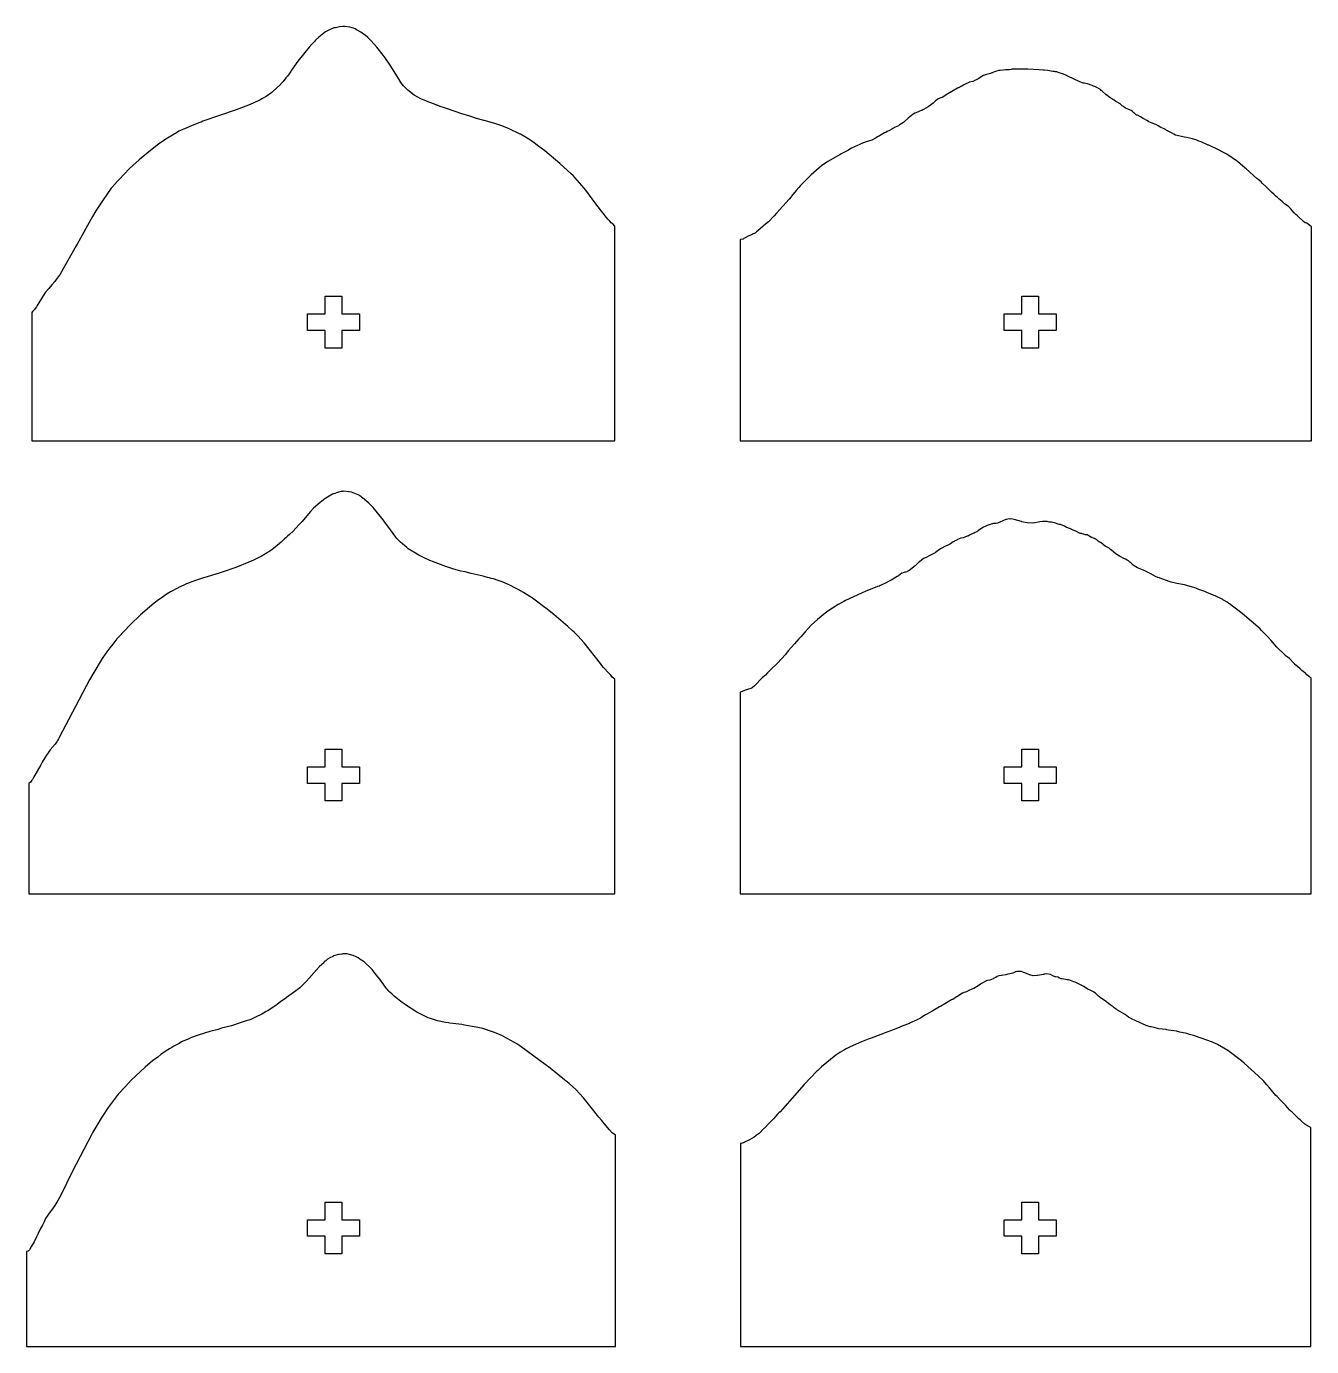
# Model space of a CAD drawing. Header units: metres. Extents: x -88 to 939, y 68 to 1362.
# Drawn here: x 116.5 to 485.5, y 588.1 to 967 of the extents above; entities that cross this region are included whole.
import ezdxf

# ---------------------------------------------------------------- set-up
doc = ezdxf.new("R2010")
doc.units = ezdxf.units.M

msp = doc.modelspace()

# ---------------------------------------------------------------- linework, layer by layer
for p, q in [((204.428, 966.437), (203.533, 966.05)), ((204.757, 966.542), (204.428, 966.437)), ((205.22, 966.626), (204.757, 966.542)), ((206.407, 966.903), (205.22, 966.626)), ((207.401, 966.992), (206.407, 966.903)), ((207.768, 966.952), (207.401, 966.992)), ((207.974, 966.941), (207.768, 966.952)), ((209.345, 966.77), (207.974, 966.941)), ((209.999, 966.605), (209.345, 966.77)), ((210.443, 966.454), (209.999, 966.605)), ((210.87, 966.264), (210.443, 966.454)), ((199.216, 962.679), (198.415, 961.847)), ((199.517, 963.006), (199.216, 962.679)), ((200.462, 963.942), (199.517, 963.006)), ((201.922, 965.02), (200.462, 963.942)), ((202.376, 965.386), (201.922, 965.02)), ((202.957, 965.753), (202.376, 965.386)), ((203.533, 966.05), (202.957, 965.753)), ((211.318, 966.037), (210.87, 966.264)), ((211.685, 965.791), (211.318, 966.037)), ((212.505, 965.353), (211.685, 965.791)), ((213.336, 964.78), (212.505, 965.353)), ((213.81, 964.43), (213.336, 964.78)), ((214.505, 963.803), (213.81, 964.43)), ((215.476, 962.874), (214.505, 963.803)), ((217.158, 960.996), (215.476, 962.874)), ((197.726, 961.043), (194.452, 957.058)), ((198.415, 961.847), (197.726, 961.043)), ((218.969, 958.71), (217.158, 960.996)), ((194.452, 957.058), (192.818, 954.695)), ((219.485, 958.012), (218.969, 958.71)), ((220.949, 955.86), (219.485, 958.012)), ((222.143, 954.006), (220.949, 955.86)), ((190.221, 951.149), (188.909, 949.787)), ((191.041, 952.219), (190.221, 951.149)), ((191.48, 952.711), (191.041, 952.219)), ((191.948, 953.367), (191.48, 952.711)), ((192.818, 954.695), (191.948, 953.367)), ((223.332, 951.991), (222.143, 954.006)), ((224.045, 950.845), (223.332, 951.991)), ((388.205, 951.224), (387.157, 950.95)), ((388.608, 951.384), (388.205, 951.224)), ((388.968, 951.573), (388.608, 951.384)), ((389.951, 952.033), (388.968, 951.573)), ((390.301, 952.319), (389.951, 952.033)), ((390.866, 952.603), (390.301, 952.319)), ((391.129, 952.817), (390.866, 952.603)), ((391.207, 952.862), (391.129, 952.817)), ((391.555, 952.987), (391.207, 952.862)), ((391.91, 953.101), (391.555, 952.987)), ((392.168, 953.153), (391.91, 953.101)), ((392.554, 953.292), (392.168, 953.153)), ((393.337, 953.509), (392.554, 953.292)), ((393.718, 953.656), (393.337, 953.509)), ((393.843, 953.689), (393.718, 953.656)), ((394.008, 953.789), (393.843, 953.689)), ((394.424, 953.924), (394.008, 953.789)), ((395.696, 954.301), (394.424, 953.924)), ((396.08, 954.305), (395.696, 954.301)), ((396.988, 954.444), (396.08, 954.305)), ((397.636, 954.503), (396.988, 954.444)), ((398.217, 954.533), (397.636, 954.503)), ((398.744, 954.55), (398.217, 954.533)), ((399.307, 954.668), (398.744, 954.55)), ((399.374, 954.674), (399.307, 954.668)), ((400.493, 954.731), (399.374, 954.674)), ((400.866, 954.705), (400.493, 954.731)), ((401.018, 954.703), (400.866, 954.705)), ((401.676, 954.729), (401.018, 954.703)), ((402.874, 954.707), (401.676, 954.729)), ((403.621, 954.673), (402.874, 954.707)), ((404.021, 954.674), (403.621, 954.673)), ((407.327, 954.537), (404.021, 954.674)), ((408.437, 954.439), (407.327, 954.537)), ((408.563, 954.425), (408.437, 954.439)), ((408.657, 954.438), (408.563, 954.425)), ((408.743, 954.433), (408.657, 954.438)), ((409.783, 954.328), (408.743, 954.433)), ((411.164, 954.095), (409.783, 954.328)), ((411.654, 954.039), (411.164, 954.095)), ((412.003, 953.957), (411.654, 954.039)), ((412.4, 953.91), (412.003, 953.957)), ((412.528, 953.874), (412.4, 953.91)), ((413.042, 953.651), (412.528, 953.874)), ((414.017, 953.406), (413.042, 953.651)), ((414.064, 953.383), (414.017, 953.406)), ((414.278, 953.316), (414.064, 953.383)), ((415.097, 952.903), (414.278, 953.316)), ((415.177, 952.868), (415.097, 952.903)), ((415.414, 952.741), (415.177, 952.868)), ((415.514, 952.68), (415.414, 952.741)), ((418.995, 951.081), (415.514, 952.68)), ((186.943, 948.012), (185.348, 946.865)), ((188.748, 949.66), (186.943, 948.012)), ((188.909, 949.787), (188.748, 949.66)), ((224.757, 949.961), (224.045, 950.845)), ((224.782, 949.927), (224.757, 949.961)), ((224.795, 949.911), (224.782, 949.927)), ((224.83, 949.879), (224.795, 949.911)), ((226.006, 948.714), (224.83, 949.879)), ((227.85, 947.283), (226.006, 948.714)), ((380.615, 947.375), (380.242, 947.038)), ((381.016, 947.6), (380.615, 947.375)), ((382.168, 948.312), (381.016, 947.6)), ((383.853, 949.283), (382.168, 948.312)), ((384.05, 949.362), (383.853, 949.283)), ((384.146, 949.372), (384.05, 949.362)), ((384.458, 949.575), (384.146, 949.372)), ((384.813, 949.699), (384.458, 949.575)), ((384.864, 949.724), (384.813, 949.699)), ((384.909, 949.756), (384.864, 949.724)), ((385.068, 949.864), (384.909, 949.756)), ((385.692, 950.259), (385.068, 949.864)), ((386.045, 950.455), (385.692, 950.259)), ((387.046, 950.909), (386.045, 950.455)), ((387.157, 950.95), (387.046, 950.909)), ((419.251, 950.973), (418.995, 951.081)), ((419.725, 950.792), (419.251, 950.973)), ((419.944, 950.745), (419.725, 950.792)), ((420.261, 950.707), (419.944, 950.745)), ((421.131, 950.473), (420.261, 950.707)), ((422.469, 950.014), (421.131, 950.473)), ((422.914, 949.883), (422.469, 950.014)), ((423.224, 949.753), (422.914, 949.883)), ((423.433, 949.649), (423.224, 949.753)), ((424.841, 948.863), (423.433, 949.649)), ((425.11, 948.642), (424.841, 948.863)), ((425.365, 948.378), (425.11, 948.642)), ((426.394, 947.447), (425.365, 948.378)), ((427.61, 946.553), (426.394, 947.447)), ((180.731, 944.552), (177.515, 943.345)), ((183.073, 945.597), (180.731, 944.552)), ((183.838, 946.029), (183.073, 945.597)), ((184.309, 946.314), (183.838, 946.029)), ((185.348, 946.865), (184.309, 946.314)), ((228.891, 946.648), (227.85, 947.283)), ((229.793, 946.198), (228.891, 946.648)), ((231.854, 945.344), (229.793, 946.198)), ((232.304, 945.167), (231.854, 945.344)), ((232.645, 945.044), (232.304, 945.167)), ((233.652, 944.636), (232.645, 945.044)), ((234.26, 944.412), (233.652, 944.636)), ((234.434, 944.368), (234.26, 944.412)), ((235.343, 944.004), (234.434, 944.368)), ((236.515, 943.64), (235.343, 944.004)), ((239.882, 942.471), (236.515, 943.64)), ((375.383, 943.908), (374.089, 943.107)), ((376.093, 944.416), (375.383, 943.908)), ((376.855, 944.985), (376.093, 944.416)), ((377.258, 945.346), (376.855, 944.985)), ((377.543, 945.585), (377.258, 945.346)), ((377.812, 945.774), (377.543, 945.585)), ((378.325, 946.168), (377.812, 945.774)), ((379.093, 946.531), (378.325, 946.168)), ((379.401, 946.562), (379.093, 946.531)), ((379.472, 946.572), (379.401, 946.562)), ((380.242, 947.038), (379.472, 946.572)), ((428.135, 946.181), (427.61, 946.553)), ((428.438, 945.99), (428.135, 946.181)), ((428.808, 945.776), (428.438, 945.99)), ((429.291, 945.43), (428.808, 945.776)), ((430.023, 945.027), (429.291, 945.43)), ((430.136, 944.985), (430.023, 945.027)), ((430.568, 944.751), (430.136, 944.985)), ((431.129, 944.235), (430.568, 944.751)), ((431.331, 944.068), (431.129, 944.235)), ((431.564, 943.94), (431.331, 944.068)), ((432.086, 943.527), (431.564, 943.94)), ((176.743, 943.091), (167.183, 939.749)), ((177.515, 943.345), (176.743, 943.091)), ((241.201, 941.979), (239.882, 942.471)), ((243.805, 941.245), (241.201, 941.979)), ((245.737, 940.591), (243.805, 941.245)), ((247.558, 940.096), (245.737, 940.591)), ((247.865, 940.02), (247.558, 940.096)), ((247.941, 940.004), (247.865, 940.02)), ((250.975, 939.108), (247.941, 940.004)), ((369.544, 940.532), (368.662, 939.672)), ((369.668, 940.642), (369.544, 940.532)), ((371.138, 941.778), (369.668, 940.642)), ((371.564, 942.07), (371.138, 941.778)), ((372.59, 942.517), (371.564, 942.07)), ((372.766, 942.557), (372.59, 942.517)), ((373.413, 942.818), (372.766, 942.557)), ((373.621, 942.85), (373.413, 942.818)), ((373.894, 943.008), (373.621, 942.85)), ((374.089, 943.107), (373.894, 943.008)), ((433.051, 943.133), (432.086, 943.527)), ((433.686, 942.837), (433.051, 943.133)), ((434.029, 942.605), (433.686, 942.837)), ((434.476, 942.186), (434.029, 942.605)), ((434.691, 942.058), (434.476, 942.186)), ((434.925, 941.808), (434.691, 942.058)), ((435.159, 941.606), (434.925, 941.808)), ((435.252, 941.559), (435.159, 941.606)), ((435.452, 941.497), (435.252, 941.559)), ((435.71, 941.378), (435.452, 941.497)), ((436.349, 941.055), (435.71, 941.378)), ((437.104, 940.526), (436.349, 941.055)), ((437.55, 940.351), (437.104, 940.526)), ((438.171, 939.961), (437.55, 940.351)), ((438.63, 939.661), (438.171, 939.961)), ((159.584, 936.436), (158.453, 935.811)), ((160.32, 936.877), (159.584, 936.436)), ((160.74, 937.094), (160.32, 936.877)), ((163.213, 938.209), (160.74, 937.094)), ((163.612, 938.342), (163.213, 938.209)), ((164.835, 938.806), (163.612, 938.342)), ((165.997, 939.303), (164.835, 938.806)), ((166.57, 939.503), (165.997, 939.303)), ((166.659, 939.552), (166.57, 939.503)), ((167.183, 939.749), (166.659, 939.552)), ((253.036, 938.443), (250.975, 939.108)), ((255.071, 937.639), (253.036, 938.443)), ((258.291, 936.102), (255.071, 937.639)), ((258.336, 936.079), (258.291, 936.102)), ((260.725, 934.591), (258.336, 936.079)), ((362.87, 936.446), (361.907, 935.906)), ((363.24, 936.58), (362.87, 936.446)), ((363.672, 936.832), (363.24, 936.58)), ((364.32, 937.131), (363.672, 936.832)), ((364.963, 937.542), (364.32, 937.131)), ((365.272, 937.687), (364.963, 937.542)), ((365.936, 938.033), (365.272, 937.687)), ((366.861, 938.458), (365.936, 938.033)), ((367.181, 938.726), (366.861, 938.458)), ((367.352, 938.825), (367.181, 938.726)), ((368.304, 939.423), (367.352, 938.825)), ((368.662, 939.672), (368.304, 939.423)), ((438.764, 939.581), (438.63, 939.661)), ((439.728, 939.254), (438.764, 939.581)), ((440.747, 938.81), (439.728, 939.254)), ((441.423, 938.442), (440.747, 938.81)), ((442.164, 937.994), (441.423, 938.442)), ((443.166, 937.558), (442.164, 937.994)), ((443.473, 937.416), (443.166, 937.558)), ((444.122, 937.057), (443.473, 937.416)), ((444.518, 936.87), (444.122, 937.057)), ((445.281, 936.413), (444.518, 936.87)), ((445.901, 936.072), (445.281, 936.413)), ((446.417, 935.808), (445.901, 936.072)), ((154.479, 933.234), (151.632, 931.013)), ((156.563, 934.639), (154.479, 933.234)), ((158.453, 935.811), (156.563, 934.639)), ((262.31, 933.527), (260.725, 934.591)), ((263.159, 932.894), (262.31, 933.527)), ((263.272, 932.823), (263.159, 932.894)), ((265.337, 931.239), (263.272, 932.823)), ((355.981, 933.231), (353.425, 932.033)), ((356.123, 933.3), (355.981, 933.231)), ((357.584, 933.822), (356.123, 933.3)), ((358.612, 934.136), (357.584, 933.822)), ((359.213, 934.38), (358.612, 934.136)), ((360.247, 934.899), (359.213, 934.38)), ((360.442, 935.003), (360.247, 934.899)), ((360.866, 935.262), (360.442, 935.003)), ((361.432, 935.621), (360.866, 935.262)), ((361.907, 935.906), (361.432, 935.621)), ((447.322, 935.546), (446.417, 935.808)), ((449.007, 935.177), (447.322, 935.546)), ((449.614, 935.062), (449.007, 935.177)), ((451.264, 934.679), (449.614, 935.062)), ((452.539, 934.303), (451.264, 934.679)), ((453.162, 934.048), (452.539, 934.303)), ((453.775, 933.831), (453.162, 934.048)), ((455.84, 932.948), (453.775, 933.831)), ((455.971, 932.895), (455.84, 932.948)), ((456.169, 932.809), (455.971, 932.895)), ((456.347, 932.728), (456.169, 932.809)), ((458.729, 931.6), (456.347, 932.728)), ((148.88, 928.679), (146.149, 926.189)), ((151.632, 931.013), (148.88, 928.679)), ((269.659, 927.651), (265.337, 931.239)), ((349.276, 929.777), (346.828, 928.333)), ((350.036, 930.164), (349.276, 929.777)), ((350.399, 930.38), (350.036, 930.164)), ((352.308, 931.355), (350.399, 930.38)), ((353.425, 932.033), (352.308, 931.355)), ((460.024, 930.916), (458.729, 931.6)), ((460.551, 930.653), (460.024, 930.916)), ((460.608, 930.61), (460.551, 930.653)), ((461.111, 930.327), (460.608, 930.61)), ((464.192, 928.2), (461.111, 930.327)), ((146.149, 926.189), (143.125, 923.077)), ((272.909, 924.706), (269.659, 927.651)), ((273.478, 924.155), (272.909, 924.706)), ((343.312, 925.726), (341.809, 924.381)), ((344.835, 926.966), (343.312, 925.726)), ((346.366, 928.05), (344.835, 926.966)), ((346.607, 928.213), (346.366, 928.05)), ((346.828, 928.333), (346.607, 928.213)), ((464.987, 927.547), (464.192, 928.2)), ((466.372, 926.353), (464.987, 927.547)), ((466.711, 926.084), (466.372, 926.353)), ((469.799, 923.377), (466.711, 926.084)), ((141.14, 920.852), (140.884, 920.545)), ((142.648, 922.561), (141.14, 920.852)), ((143.125, 923.077), (142.648, 922.561)), ((273.977, 923.639), (273.478, 924.155)), ((276.607, 920.599), (273.977, 923.639)), ((338.804, 921.31), (338.294, 920.713)), ((339.758, 922.259), (338.804, 921.31)), ((340.491, 923.027), (339.758, 922.259)), ((341.315, 923.923), (340.491, 923.027)), ((341.809, 924.381), (341.315, 923.923)), ((469.913, 923.291), (469.799, 923.377)), ((470.157, 923.071), (469.913, 923.291)), ((470.988, 922.376), (470.157, 923.071)), ((471.278, 922.033), (470.988, 922.376)), ((472.453, 920.913), (471.278, 922.033)), ((473.98, 919.391), (472.453, 920.913)), ((138.54, 917.252), (136.455, 914.073)), ((139.586, 918.78), (138.54, 917.252)), ((140.884, 920.545), (139.586, 918.78)), ((277.396, 919.597), (276.607, 920.599)), ((279.699, 916.477), (277.396, 919.597)), ((335.46, 917.379), (331.854, 913.431)), ((336.034, 918.077), (335.46, 917.379)), ((336.217, 918.287), (336.034, 918.077)), ((337.556, 919.885), (336.217, 918.287)), ((338.294, 920.713), (337.556, 919.885)), ((474.761, 918.745), (473.98, 919.391)), ((475.261, 918.26), (474.761, 918.745)), ((475.717, 917.882), (475.261, 918.26)), ((476.115, 917.526), (475.717, 917.882)), ((477.068, 916.725), (476.115, 917.526)), ((136.455, 914.073), (135.505, 912.44)), ((281.6, 913.99), (279.699, 916.477)), ((283.467, 911.683), (281.6, 913.99)), ((331.854, 913.431), (331.182, 912.613)), ((477.232, 916.512), (477.068, 916.725)), ((477.762, 916.103), (477.232, 916.512)), ((477.818, 916.047), (477.762, 916.103)), ((477.93, 915.949), (477.818, 916.047)), ((477.992, 915.904), (477.93, 915.949)), ((478.744, 915.393), (477.992, 915.904)), ((479.259, 914.919), (478.744, 915.393)), ((479.474, 914.693), (479.259, 914.919)), ((480.537, 913.47), (479.474, 914.693)), ((481.057, 912.946), (480.537, 913.47)), ((135.505, 912.44), (131.086, 904.503)), ((283.978, 911.073), (283.467, 911.683)), ((284.425, 910.654), (283.978, 911.073)), ((284.946, 910.209), (284.425, 910.654)), ((285.359, 909.71), (284.946, 910.209)), ((285.461, 909.617), (285.359, 909.71)), ((285.46, 848.055), (285.461, 909.617)), ((328.014, 909.698), (326.539, 908.304)), ((328.232, 909.892), (328.014, 909.698)), ((329.55, 910.936), (328.232, 909.892)), ((331.182, 912.613), (329.55, 910.936)), ((481.338, 912.685), (481.057, 912.946)), ((481.641, 912.447), (481.338, 912.685)), ((483.177, 911.005), (481.641, 912.447)), ((483.651, 910.62), (483.177, 911.005)), ((483.662, 910.614), (483.651, 910.62)), ((484.076, 910.536), (483.662, 910.614)), ((484.111, 910.517), (484.076, 910.536)), ((484.946, 909.891), (484.111, 910.517)), ((485.495, 909.419), (484.946, 909.891)), ((321.406, 905.789), (321.394, 905.724)), ((321.394, 905.724), (321.404, 848.055)), ((321.606, 905.845), (321.406, 905.789)), ((322.251, 905.937), (321.606, 905.845)), ((322.522, 906.104), (322.251, 905.937)), ((322.888, 906.285), (322.522, 906.104)), ((323.768, 906.766), (322.888, 906.285)), ((324.927, 907.307), (323.768, 906.766)), ((325.131, 907.413), (324.927, 907.307)), ((325.477, 907.548), (325.131, 907.413)), ((325.726, 907.658), (325.477, 907.548)), ((326.125, 907.992), (325.726, 907.658)), ((326.539, 908.304), (326.125, 907.992)), ((485.496, 848.055), (485.495, 909.419)), ((130.809, 904.043), (127.195, 897.59)), ((131.086, 904.503), (130.809, 904.043)), ((125.033, 894.311), (124.637, 893.77)), ((125.316, 894.76), (125.033, 894.311)), ((126.177, 895.862), (125.316, 894.76)), ((127.195, 897.59), (126.177, 895.862)), ((121.976, 890.666), (121.623, 890.166)), ((122.91, 891.802), (121.976, 890.666)), ((123.836, 892.827), (122.91, 891.802)), ((124.637, 893.77), (123.836, 892.827)), ((119.647, 886.836), (119.456, 886.521)), ((120.108, 887.633), (119.647, 886.836)), ((121.623, 890.166), (120.108, 887.633)), ((202.31, 884.479), (202.31, 889.544)), ((202.31, 889.544), (207.065, 889.544)), ((207.065, 889.544), (207.065, 884.479)), ((402.31, 884.479), (402.31, 889.544)), ((402.31, 889.544), (407.065, 889.544)), ((407.065, 889.544), (407.065, 884.479)), ((118.305, 885.134), (118.048, 884.853)), ((118.048, 884.853), (118.054, 852.804)), ((118.738, 885.664), (118.305, 885.134)), ((119.14, 886.122), (118.738, 885.664)), ((119.456, 886.521), (119.14, 886.122)), ((197.245, 879.725), (197.245, 884.479)), ((197.245, 884.479), (202.31, 884.479)), ((207.065, 884.479), (212.129, 884.479)), ((212.129, 884.479), (212.129, 879.725)), ((397.245, 879.725), (397.245, 884.479)), ((397.245, 884.479), (402.31, 884.479)), ((407.065, 884.479), (412.129, 884.479)), ((412.129, 884.479), (412.129, 879.725)), ((202.31, 879.725), (197.245, 879.725)), ((202.31, 874.66), (202.31, 879.725)), ((212.129, 879.725), (207.065, 879.725)), ((207.065, 879.725), (207.065, 874.66)), ((402.31, 879.725), (397.245, 879.725)), ((402.31, 874.66), (402.31, 879.725)), ((412.129, 879.725), (407.065, 879.725)), ((407.065, 879.725), (407.065, 874.66)), ((207.065, 874.66), (202.31, 874.66)), ((407.065, 874.66), (402.31, 874.66)), ((118.054, 852.804), (118.044, 848.055)), ((118.044, 848.055), (285.46, 848.055)), ((321.404, 848.055), (325.469, 848.056)), ((325.469, 848.056), (485.496, 848.055)), ((200.839, 830.318), (198.956, 828.664)), ((202.25, 831.453), (200.839, 830.318)), ((202.455, 831.581), (202.25, 831.453)), ((204.441, 832.746), (202.455, 831.581)), ((204.479, 832.759), (204.441, 832.746)), ((206.124, 833.351), (204.479, 832.759)), ((206.856, 833.488), (206.124, 833.351)), ((207.347, 833.521), (206.856, 833.488)), ((207.693, 833.571), (207.347, 833.521)), ((209.095, 833.427), (207.693, 833.571)), ((209.143, 833.424), (209.095, 833.427)), ((209.866, 833.278), (209.143, 833.424)), ((210.822, 832.963), (209.866, 833.278)), ((211.31, 832.731), (210.822, 832.963)), ((211.969, 832.397), (211.31, 832.731)), ((212.793, 831.847), (211.969, 832.397)), ((212.809, 831.838), (212.793, 831.847)), ((212.85, 831.81), (212.809, 831.838)), ((213.007, 831.671), (212.85, 831.81)), ((214.795, 830.182), (213.007, 831.671)), ((215.192, 829.791), (214.795, 830.182)), ((197.551, 827.123), (195.706, 824.931)), ((198.105, 827.746), (197.551, 827.123)), ((198.956, 828.664), (198.105, 827.746)), ((216.049, 828.898), (215.192, 829.791)), ((218.924, 825.367), (216.049, 828.898)), ((194.759, 823.892), (193.082, 822.112)), ((195.706, 824.931), (194.759, 823.892)), ((219.315, 824.801), (218.924, 825.367)), ((220.252, 823.551), (219.315, 824.801)), ((222.571, 820.352), (220.252, 823.551)), ((390.803, 822.929), (389.879, 822.288)), ((391.034, 823.031), (390.803, 822.929)), ((391.333, 823.231), (391.034, 823.031)), ((391.729, 823.44), (391.333, 823.231)), ((392.361, 823.748), (391.729, 823.44)), ((393.217, 824), (392.361, 823.748)), ((393.692, 824.167), (393.217, 824)), ((393.849, 824.18), (393.692, 824.167)), ((394.206, 824.286), (393.849, 824.18)), ((394.218, 824.292), (394.206, 824.286)), ((394.254, 824.29), (394.218, 824.292)), ((394.817, 824.337), (394.254, 824.29)), ((395.313, 824.439), (394.817, 824.337)), ((396.002, 824.687), (395.313, 824.439)), ((396.878, 825.09), (396.002, 824.687)), ((397.667, 825.427), (396.878, 825.09)), ((397.915, 825.473), (397.667, 825.427)), ((398.278, 825.556), (397.915, 825.473)), ((398.841, 825.61), (398.278, 825.556)), ((399.021, 825.59), (398.841, 825.61)), ((399.236, 825.619), (399.021, 825.59)), ((400.112, 825.478), (399.236, 825.619)), ((402.215, 824.854), (400.112, 825.478)), ((402.344, 824.804), (402.215, 824.854)), ((402.736, 824.659), (402.344, 824.804)), ((403.879, 824.512), (402.736, 824.659)), ((405.501, 824.447), (403.879, 824.512)), ((406.04, 824.489), (405.501, 824.447)), ((407.121, 824.692), (406.04, 824.489)), ((407.509, 824.785), (407.121, 824.692)), ((408.245, 824.892), (407.509, 824.785)), ((409.228, 824.879), (408.245, 824.892)), ((409.543, 824.839), (409.228, 824.879)), ((409.87, 824.786), (409.543, 824.839)), ((410.265, 824.732), (409.87, 824.786)), ((410.804, 824.713), (410.265, 824.732)), ((410.835, 824.71), (410.804, 824.713)), ((411.194, 824.576), (410.835, 824.71)), ((411.69, 824.466), (411.194, 824.576)), ((413.044, 824.007), (411.69, 824.466)), ((413.408, 824.013), (413.044, 824.007)), ((413.445, 824.007), (413.408, 824.013)), ((414.569, 823.507), (413.445, 824.007)), ((415.068, 823.211), (414.569, 823.507)), ((415.699, 823.016), (415.068, 823.211)), ((416.26, 822.803), (415.699, 823.016)), ((417.212, 822.282), (416.26, 822.803)), ((189.624, 818.905), (188.529, 817.957)), ((190.662, 819.893), (189.624, 818.905)), ((190.973, 820.168), (190.662, 819.893)), ((191.48, 820.693), (190.973, 820.168)), ((192.012, 821.198), (191.48, 820.693)), ((193.082, 822.112), (192.012, 821.198)), ((222.907, 820.015), (222.571, 820.352)), ((223.147, 819.734), (222.907, 820.015)), ((223.914, 818.987), (223.147, 819.734)), ((225.76, 817.391), (223.914, 818.987)), ((382.617, 819.038), (381.8, 818.455)), ((382.858, 819.189), (382.617, 819.038)), ((382.951, 819.26), (382.858, 819.189)), ((383.713, 819.64), (382.951, 819.26)), ((383.859, 819.743), (383.713, 819.64)), ((384.327, 819.889), (383.859, 819.743)), ((384.752, 820.089), (384.327, 819.889)), ((385.458, 820.209), (384.752, 820.089)), ((385.964, 820.4), (385.458, 820.209)), ((386.648, 820.678), (385.964, 820.4)), ((386.785, 820.709), (386.648, 820.678)), ((387.27, 820.937), (386.785, 820.709)), ((387.486, 821.067), (387.27, 820.937)), ((388.432, 821.49), (387.486, 821.067)), ((388.661, 821.582), (388.432, 821.49)), ((388.862, 821.723), (388.661, 821.582)), ((389.364, 821.95), (388.862, 821.723)), ((389.577, 822.063), (389.364, 821.95)), ((389.81, 822.251), (389.577, 822.063)), ((389.879, 822.288), (389.81, 822.251)), ((417.478, 822.222), (417.212, 822.282)), ((417.57, 822.218), (417.478, 822.222)), ((417.604, 822.209), (417.57, 822.218)), ((417.645, 822.183), (417.604, 822.209)), ((419.038, 821.487), (417.645, 822.183)), ((419.087, 821.475), (419.038, 821.487)), ((419.14, 821.464), (419.087, 821.475)), ((419.562, 821.402), (419.14, 821.464)), ((419.641, 821.385), (419.562, 821.402)), ((419.72, 821.331), (419.641, 821.385)), ((420.063, 821.243), (419.72, 821.331)), ((420.239, 821.148), (420.063, 821.243)), ((420.468, 821.073), (420.239, 821.148)), ((420.765, 821.038), (420.468, 821.073)), ((421.061, 821.051), (420.765, 821.038)), ((422.315, 820.335), (421.061, 821.051)), ((422.487, 820.244), (422.315, 820.335)), ((422.521, 820.231), (422.487, 820.244)), ((422.912, 820.104), (422.521, 820.231)), ((423.157, 820.006), (422.912, 820.104)), ((423.471, 819.816), (423.157, 820.006)), ((423.702, 819.7), (423.471, 819.816)), ((423.858, 819.605), (423.702, 819.7)), ((424.22, 819.27), (423.858, 819.605)), ((424.533, 819.045), (424.22, 819.27)), ((424.876, 818.876), (424.533, 819.045)), ((424.916, 818.834), (424.876, 818.876)), ((425.138, 818.672), (424.916, 818.834)), ((425.571, 818.339), (425.138, 818.672)), ((183.826, 814.817), (183.59, 814.713)), ((183.943, 814.874), (183.826, 814.817)), ((186.385, 816.366), (183.943, 814.874)), ((186.518, 816.442), (186.385, 816.366)), ((186.943, 816.726), (186.518, 816.442)), ((188.529, 817.957), (186.943, 816.726)), ((226.158, 817.075), (225.76, 817.391)), ((228.743, 815.474), (226.158, 817.075)), ((229.206, 815.207), (228.743, 815.474)), ((230.698, 814.436), (229.206, 815.207)), ((375.851, 815.077), (374.844, 814.512)), ((377.22, 815.783), (375.851, 815.077)), ((377.424, 815.86), (377.22, 815.783)), ((377.56, 815.943), (377.424, 815.86)), ((378.712, 816.814), (377.56, 815.943)), ((379.176, 817.141), (378.712, 816.814)), ((379.682, 817.461), (379.176, 817.141)), ((379.837, 817.548), (379.682, 817.461)), ((379.933, 817.594), (379.837, 817.548)), ((379.963, 817.612), (379.933, 817.594)), ((381.419, 818.288), (379.963, 817.612)), ((381.464, 818.326), (381.419, 818.288)), ((381.8, 818.455), (381.464, 818.326)), ((425.751, 818.213), (425.571, 818.339)), ((426.271, 817.834), (425.751, 818.213)), ((427.005, 817.418), (426.271, 817.834)), ((427.381, 817.215), (427.005, 817.418)), ((427.891, 816.78), (427.381, 817.215)), ((427.976, 816.705), (427.891, 816.78)), ((428.003, 816.69), (427.976, 816.705)), ((428.055, 816.653), (428.003, 816.69)), ((429.392, 815.523), (428.055, 816.653)), ((429.569, 815.43), (429.392, 815.523)), ((430.368, 814.903), (429.569, 815.43)), ((431.811, 814.183), (430.368, 814.903)), ((176.595, 811.684), (172.709, 810.319)), ((180.349, 813.185), (176.595, 811.684)), ((181.693, 813.765), (180.349, 813.185)), ((183.59, 814.713), (181.693, 813.765)), ((232.339, 813.7), (230.698, 814.436)), ((232.599, 813.568), (232.339, 813.7)), ((233.073, 813.375), (232.599, 813.568)), ((236.887, 811.98), (233.073, 813.375)), ((238.922, 811.305), (236.887, 811.98)), ((239.902, 810.999), (238.922, 811.305)), ((241.198, 810.653), (239.902, 810.999)), ((370.75, 811.354), (369.948, 810.824)), ((371.308, 811.828), (370.75, 811.354)), ((371.437, 811.959), (371.308, 811.828)), ((371.68, 812.129), (371.437, 811.959)), ((372.749, 813.164), (371.68, 812.129)), ((372.926, 813.328), (372.749, 813.164)), ((374.082, 814.24), (372.926, 813.328)), ((374.844, 814.512), (374.082, 814.24)), ((432.07, 814.041), (431.811, 814.183)), ((432.55, 813.831), (432.07, 814.041)), ((432.969, 813.557), (432.55, 813.831)), ((433.041, 813.527), (432.969, 813.557)), ((433.3, 813.256), (433.041, 813.527)), ((433.646, 812.958), (433.3, 813.256)), ((434.246, 812.397), (433.646, 812.958)), ((434.582, 812.188), (434.246, 812.397)), ((435.513, 811.561), (434.582, 812.188)), ((436.952, 811.012), (435.513, 811.561)), ((437.199, 810.939), (436.952, 811.012)), ((437.451, 810.776), (437.199, 810.939)), ((164.8, 807.857), (162.757, 807.064)), ((167.031, 808.612), (164.8, 807.857)), ((168.677, 809.065), (167.031, 808.612)), ((171.838, 810.063), (168.677, 809.065)), ((172.709, 810.319), (171.838, 810.063)), ((242.504, 810.403), (241.198, 810.653)), ((244.196, 809.971), (242.504, 810.403)), ((247.669, 809.164), (244.196, 809.971)), ((247.953, 809.103), (247.669, 809.164)), ((248.932, 808.818), (247.953, 809.103)), ((249.405, 808.716), (248.932, 808.818)), ((249.913, 808.57), (249.405, 808.716)), ((250.616, 808.417), (249.913, 808.57)), ((251.928, 807.961), (250.616, 808.417)), ((253.141, 807.565), (251.928, 807.961)), ((254.438, 807.036), (253.141, 807.565)), ((363.306, 807.288), (362.123, 806.693)), ((364.013, 807.614), (363.306, 807.288)), ((364.748, 808.03), (364.013, 807.614)), ((365.721, 808.603), (364.748, 808.03)), ((366.481, 809.091), (365.721, 808.603)), ((366.532, 809.115), (366.481, 809.091)), ((366.923, 809.325), (366.532, 809.115)), ((367.035, 809.41), (366.923, 809.325)), ((367.395, 809.71), (367.035, 809.41)), ((367.834, 810.018), (367.395, 809.71)), ((367.959, 810.085), (367.834, 810.018)), ((368.692, 810.305), (367.959, 810.085)), ((369.041, 810.347), (368.692, 810.305)), ((369.29, 810.447), (369.041, 810.347)), ((369.42, 810.532), (369.29, 810.447)), ((369.948, 810.824), (369.42, 810.532)), ((439.167, 809.915), (437.451, 810.776)), ((440.632, 809.067), (439.167, 809.915)), ((441.339, 808.823), (440.632, 809.067)), ((441.811, 808.701), (441.339, 808.823)), ((442.46, 808.443), (441.811, 808.701)), ((442.766, 808.345), (442.46, 808.443)), ((443.825, 807.907), (442.766, 808.345)), ((444.609, 807.681), (443.825, 807.907)), ((445.144, 807.516), (444.609, 807.681)), ((446.812, 807.13), (445.144, 807.516)), ((156.924, 804.094), (155.182, 802.881)), ((157.93, 804.705), (156.924, 804.094)), ((160.106, 805.884), (157.93, 804.705)), ((160.173, 805.918), (160.106, 805.884)), ((161.744, 806.639), (160.173, 805.918)), ((162.056, 806.8), (161.744, 806.639)), ((162.176, 806.854), (162.056, 806.8)), ((162.757, 807.064), (162.176, 806.854)), ((255.716, 806.429), (254.438, 807.036)), ((256.529, 805.977), (255.716, 806.429)), ((257.692, 805.401), (256.529, 805.977)), ((259.232, 804.494), (257.692, 805.401)), ((261.053, 803.36), (259.232, 804.494)), ((261.23, 803.228), (261.053, 803.36)), ((356.315, 804.343), (354.005, 803.235)), ((357.553, 804.893), (356.315, 804.343)), ((359.702, 805.714), (357.553, 804.893)), ((360.869, 806.194), (359.702, 805.714)), ((361.325, 806.347), (360.869, 806.194)), ((361.444, 806.403), (361.325, 806.347)), ((362.123, 806.693), (361.444, 806.403)), ((448.973, 806.736), (446.812, 807.13)), ((451.334, 806.046), (448.973, 806.736)), ((451.68, 805.926), (451.334, 806.046)), ((452.291, 805.737), (451.68, 805.926)), ((453.164, 805.411), (452.291, 805.737)), ((454.272, 804.962), (453.164, 805.411)), ((454.843, 804.755), (454.272, 804.962)), ((455.587, 804.432), (454.843, 804.755)), ((455.902, 804.286), (455.587, 804.432)), ((457.992, 803.495), (455.902, 804.286)), ((460.018, 802.483), (457.992, 803.495)), ((153.167, 801.404), (149.314, 798.127)), ((154.393, 802.363), (153.167, 801.404)), ((154.876, 802.688), (154.393, 802.363)), ((155.182, 802.881), (154.876, 802.688)), ((261.817, 802.857), (261.23, 803.228)), ((262.567, 802.328), (261.817, 802.857)), ((265.34, 800.222), (262.567, 802.328)), ((265.416, 800.168), (265.34, 800.222)), ((265.65, 799.979), (265.416, 800.168)), ((267.922, 798.21), (265.65, 799.979)), ((349.599, 801.084), (346.359, 798.942)), ((351.224, 801.904), (349.599, 801.084)), ((351.697, 802.193), (351.224, 801.904)), ((354.005, 803.235), (351.697, 802.193)), ((460.038, 802.467), (460.018, 802.483)), ((460.237, 802.345), (460.038, 802.467)), ((461.228, 801.761), (460.237, 802.345)), ((461.731, 801.394), (461.228, 801.761)), ((461.947, 801.212), (461.731, 801.394)), ((465.6, 798.445), (461.947, 801.212)), ((149.314, 798.127), (146.272, 795.257)), ((271.995, 794.785), (267.922, 798.21)), ((343.627, 796.728), (341.841, 795.138)), ((343.675, 796.774), (343.627, 796.728)), ((346.359, 798.942), (343.675, 796.774)), ((470.687, 794.036), (465.6, 798.445)), ((146.272, 795.257), (142.927, 791.714)), ((273.218, 793.601), (271.995, 794.785)), ((273.752, 793.154), (273.218, 793.601)), ((274.859, 792.07), (273.752, 793.154)), ((276.691, 790.059), (274.859, 792.07)), ((339.404, 792.413), (338.82, 791.794)), ((340.123, 793.251), (339.404, 792.413)), ((341.841, 795.138), (340.123, 793.251)), ((471.036, 793.705), (470.687, 794.036)), ((471.943, 792.774), (471.036, 793.705)), ((473.052, 791.672), (471.943, 792.774)), ((140.443, 788.633), (139.342, 787.128)), ((141.326, 789.691), (140.443, 788.633)), ((142.476, 791.194), (141.326, 789.691)), ((142.927, 791.714), (142.476, 791.194)), ((281.316, 784.127), (276.691, 790.059)), ((336.036, 788.689), (335.265, 787.796)), ((336.995, 789.758), (336.036, 788.689)), ((338.306, 791.176), (336.995, 789.758)), ((338.82, 791.794), (338.306, 791.176)), ((473.883, 790.763), (473.052, 791.672)), ((475.56, 788.791), (473.883, 790.763)), ((477.764, 786.62), (475.56, 788.791)), ((138.268, 785.558), (135.575, 781.059)), ((139.342, 787.128), (138.268, 785.558)), ((334.432, 786.738), (332.136, 784.262)), ((335.265, 787.796), (334.432, 786.738)), ((477.935, 786.463), (477.764, 786.62)), ((478.23, 786.245), (477.935, 786.463)), ((478.509, 786.028), (478.23, 786.245)), ((479.141, 785.601), (478.509, 786.028)), ((480.37, 784.242), (479.141, 785.601)), ((135.575, 781.059), (134.648, 779.395)), ((281.763, 783.59), (281.316, 784.127)), ((282.242, 782.993), (281.763, 783.59)), ((283.714, 781.33), (282.242, 782.993)), ((284.269, 780.732), (283.714, 781.33)), ((284.698, 780.244), (284.269, 780.732)), ((328.718, 780.824), (328.338, 780.479)), ((329.307, 781.461), (328.718, 780.824)), ((329.871, 782.017), (329.307, 781.461)), ((330.156, 782.339), (329.871, 782.017)), ((332.136, 784.262), (330.156, 782.339)), ((480.434, 784.174), (480.37, 784.242)), ((480.675, 783.935), (480.434, 784.174)), ((480.722, 783.882), (480.675, 783.935)), ((481.476, 783.301), (480.722, 783.882)), ((482.227, 782.576), (481.476, 783.301)), ((482.554, 782.231), (482.227, 782.576)), ((482.694, 782.142), (482.554, 782.231)), ((483.028, 781.85), (482.694, 782.142)), ((483.165, 781.703), (483.028, 781.85)), ((483.49, 781.535), (483.165, 781.703)), ((483.721, 781.338), (483.49, 781.535)), ((484.093, 780.917), (483.721, 781.338)), ((484.865, 780.295), (484.093, 780.917)), ((134.648, 779.395), (129.791, 770.167)), ((285.456, 779.618), (284.698, 780.244)), ((285.466, 779.588), (285.456, 779.618)), ((285.465, 718.055), (285.466, 779.588)), ((324.462, 776.947), (323.822, 776.713)), ((324.903, 777.154), (324.462, 776.947)), ((325.599, 777.745), (324.903, 777.154)), ((325.678, 777.794), (325.599, 777.745)), ((327.783, 780.001), (325.678, 777.794)), ((328.338, 780.479), (327.783, 780.001)), ((484.976, 780.218), (484.865, 780.295)), ((485.393, 779.986), (484.976, 780.218)), ((485.394, 718.055), (485.393, 779.986)), ((321.406, 775.78), (321.404, 745.576)), ((321.566, 775.861), (321.406, 775.78)), ((322.669, 776.339), (321.566, 775.861)), ((323.822, 776.713), (322.669, 776.339)), ((129.791, 770.167), (128.704, 768.174)), ((128.704, 768.174), (126.91, 764.67)), ((125.345, 761.847), (124.964, 761.273)), ((125.465, 762.058), (125.345, 761.847)), ((125.733, 762.491), (125.465, 762.058)), ((125.928, 762.873), (125.733, 762.491)), ((126.91, 764.67), (125.928, 762.873)), ((122.748, 758.497), (122.246, 757.796)), ((122.933, 758.795), (122.748, 758.497)), ((123.369, 759.305), (122.933, 758.795)), ((124.752, 761), (123.369, 759.305)), ((124.964, 761.273), (124.752, 761)), ((202.31, 754.479), (202.31, 759.544)), ((202.31, 759.544), (207.065, 759.544)), ((207.065, 759.544), (207.065, 754.479)), ((402.31, 754.479), (402.31, 759.544)), ((402.31, 759.544), (407.065, 759.544)), ((407.065, 759.544), (407.065, 754.479)), ((120.647, 755.023), (118.597, 751.395)), ((121.037, 755.802), (120.647, 755.023)), ((121.823, 757.053), (121.037, 755.802)), ((122.246, 757.796), (121.823, 757.053)), ((197.245, 749.725), (197.245, 754.479)), ((197.245, 754.479), (202.31, 754.479)), ((207.065, 754.479), (212.129, 754.479)), ((212.129, 754.479), (212.129, 749.725)), ((397.245, 749.725), (397.245, 754.479)), ((397.245, 754.479), (402.31, 754.479)), ((407.065, 754.479), (412.129, 754.479)), ((412.129, 754.479), (412.129, 749.725)), ((118.085, 750.626), (117.713, 750.06)), ((118.27, 750.839), (118.085, 750.626)), ((118.597, 751.395), (118.27, 750.839)), ((117.22, 749.691), (117.212, 718.055)), ((117.713, 750.06), (117.22, 749.691)), ((202.31, 749.725), (197.245, 749.725)), ((202.31, 744.66), (202.31, 749.725)), ((212.129, 749.725), (207.065, 749.725)), ((207.065, 749.725), (207.065, 744.66)), ((402.31, 749.725), (397.245, 749.725)), ((402.31, 744.66), (402.31, 749.725)), ((412.129, 749.725), (407.065, 749.725)), ((407.065, 749.725), (407.065, 744.66)), ((207.065, 744.66), (202.31, 744.66)), ((321.404, 745.576), (321.404, 718.055)), ((407.065, 744.66), (402.31, 744.66)), ((117.212, 718.055), (285.465, 718.055)), ((321.404, 718.055), (485.394, 718.055)), ((201.867, 698.221), (200.704, 697.117)), ((202.045, 698.448), (201.867, 698.221)), ((202.309, 698.701), (202.045, 698.448)), ((202.347, 698.733), (202.309, 698.701)), ((202.45, 698.803), (202.347, 698.733)), ((202.997, 699.233), (202.45, 698.803)), ((203.584, 699.619), (202.997, 699.233)), ((204.497, 700.032), (203.584, 699.619)), ((204.721, 700.176), (204.497, 700.032)), ((205.074, 700.309), (204.721, 700.176)), ((205.762, 700.467), (205.074, 700.309)), ((206.147, 700.594), (205.762, 700.467)), ((206.403, 700.644), (206.147, 700.594)), ((207.079, 700.717), (206.403, 700.644)), ((207.217, 700.734), (207.079, 700.717)), ((207.326, 700.757), (207.217, 700.734)), ((207.494, 700.765), (207.326, 700.757)), ((208.428, 700.752), (207.494, 700.765)), ((208.534, 700.743), (208.428, 700.752)), ((210.311, 700.328), (208.534, 700.743)), ((211.199, 699.942), (210.311, 700.328)), ((211.381, 699.877), (211.199, 699.942)), ((211.725, 699.657), (211.381, 699.877)), ((212.237, 699.301), (211.725, 699.657)), ((213.475, 698.496), (212.237, 699.301)), ((213.792, 698.237), (213.475, 698.496)), ((215.341, 696.735), (213.792, 698.237)), ((199.755, 696.161), (196.949, 692.94)), ((200.704, 697.117), (199.755, 696.161)), ((215.744, 696.264), (215.341, 696.735)), ((216.646, 695.116), (215.744, 696.264)), ((218.235, 693.155), (216.646, 695.116)), ((394.085, 693.652), (393.094, 693.258)), ((394.117, 693.685), (394.085, 693.652)), ((394.342, 693.795), (394.117, 693.685)), ((394.799, 694.005), (394.342, 693.795)), ((395.239, 694.243), (394.799, 694.005)), ((395.666, 694.434), (395.239, 694.243)), ((396.332, 694.567), (395.666, 694.434)), ((396.429, 694.588), (396.332, 694.567)), ((396.436, 694.592), (396.429, 694.588)), ((397.751, 694.805), (396.436, 694.592)), ((398.25, 694.933), (397.751, 694.805)), ((398.282, 694.943), (398.25, 694.933)), ((398.413, 694.967), (398.282, 694.943)), ((399.308, 695.163), (398.413, 694.967)), ((399.708, 695.265), (399.308, 695.163)), ((399.866, 695.321), (399.708, 695.265)), ((400.312, 695.545), (399.866, 695.321)), ((400.409, 695.584), (400.312, 695.545)), ((400.58, 695.604), (400.409, 695.584)), ((400.863, 695.733), (400.58, 695.604)), ((401.446, 695.764), (400.863, 695.733)), ((401.738, 695.72), (401.446, 695.764)), ((402.122, 695.689), (401.738, 695.72)), ((403.606, 695.16), (402.122, 695.689)), ((404.508, 694.76), (403.606, 695.16)), ((404.544, 694.741), (404.508, 694.76)), ((404.571, 694.731), (404.544, 694.741)), ((404.614, 694.719), (404.571, 694.731)), ((405.552, 694.513), (404.614, 694.719)), ((406.73, 694.541), (405.552, 694.513)), ((406.791, 694.548), (406.73, 694.541)), ((408.512, 694.888), (406.791, 694.548)), ((408.614, 694.922), (408.512, 694.888)), ((409.024, 694.993), (408.614, 694.922)), ((409.458, 695.016), (409.024, 694.993)), ((410.475, 694.855), (409.458, 695.016)), ((410.539, 694.817), (410.475, 694.855)), ((411.209, 694.487), (410.539, 694.817)), ((411.901, 694.232), (411.209, 694.487)), ((411.955, 694.218), (411.901, 694.232)), ((411.963, 694.217), (411.955, 694.218)), ((411.982, 694.209), (411.963, 694.217)), ((412.633, 694.11), (411.982, 694.209)), ((413.08, 693.787), (412.633, 694.11)), ((413.094, 693.78), (413.08, 693.787)), ((413.581, 693.628), (413.094, 693.78)), ((413.836, 693.578), (413.581, 693.628)), ((415.314, 693.366), (413.836, 693.578)), ((193.494, 689.875), (191.196, 688.245)), ((193.916, 690.2), (193.494, 689.875)), ((194.998, 691.077), (193.916, 690.2)), ((196.949, 692.94), (194.998, 691.077)), ((219.806, 690.981), (218.235, 693.155)), ((220.055, 690.65), (219.806, 690.981)), ((220.535, 690.093), (220.055, 690.65)), ((220.874, 689.763), (220.535, 690.093)), ((221.479, 689.204), (220.874, 689.763)), ((385.666, 689.683), (385.58, 689.635)), ((385.751, 689.705), (385.666, 689.683)), ((386.414, 689.913), (385.751, 689.705)), ((387.089, 690.227), (386.414, 689.913)), ((387.974, 690.613), (387.089, 690.227)), ((388.518, 690.884), (387.974, 690.613)), ((389.786, 691.604), (388.518, 690.884)), ((390.459, 692.117), (389.786, 691.604)), ((390.509, 692.15), (390.459, 692.117)), ((391.987, 692.911), (390.509, 692.15)), ((392.353, 693.132), (391.987, 692.911)), ((393.094, 693.258), (392.353, 693.132)), ((415.691, 693.304), (415.314, 693.366)), ((416.251, 693.124), (415.691, 693.304)), ((417.221, 692.767), (416.251, 693.124)), ((417.599, 692.641), (417.221, 692.767)), ((419.356, 691.797), (417.599, 692.641)), ((419.427, 691.759), (419.356, 691.797)), ((419.485, 691.723), (419.427, 691.759)), ((419.927, 691.555), (419.485, 691.723)), ((420.125, 691.456), (419.927, 691.555)), ((421.384, 690.596), (420.125, 691.456)), ((421.417, 690.577), (421.384, 690.596)), ((421.45, 690.567), (421.417, 690.577)), ((421.92, 690.322), (421.45, 690.567)), ((422.831, 689.885), (421.92, 690.322)), ((422.915, 689.839), (422.831, 689.885)), ((422.958, 689.813), (422.915, 689.839)), ((423.42, 689.473), (422.958, 689.813)), ((188.097, 685.971), (187.382, 685.473)), ((188.607, 686.352), (188.097, 685.971)), ((189.492, 686.977), (188.607, 686.352)), ((190.962, 688.092), (189.492, 686.977)), ((191.196, 688.245), (190.962, 688.092)), ((222.22, 688.563), (221.479, 689.204)), ((224.427, 686.792), (222.22, 688.563)), ((225.276, 686.206), (224.427, 686.792)), ((225.396, 686.118), (225.276, 686.206)), ((228.618, 684.023), (225.396, 686.118)), ((380.234, 686.399), (378.956, 685.703)), ((381.667, 687.303), (380.234, 686.399)), ((382.139, 687.544), (381.667, 687.303)), ((382.449, 687.72), (382.139, 687.544)), ((383.549, 688.407), (382.449, 687.72)), ((383.678, 688.468), (383.549, 688.407)), ((385.304, 689.469), (383.678, 688.468)), ((385.527, 689.6), (385.304, 689.469)), ((385.58, 689.635), (385.527, 689.6)), ((424.037, 688.885), (423.42, 689.473)), ((424.204, 688.746), (424.037, 688.885)), ((424.299, 688.687), (424.204, 688.746)), ((424.631, 688.431), (424.299, 688.687)), ((424.752, 688.329), (424.631, 688.431)), ((424.802, 688.281), (424.752, 688.329)), ((424.921, 688.188), (424.802, 688.281)), ((426.486, 687.083), (424.921, 688.188)), ((426.756, 686.837), (426.486, 687.083)), ((427.643, 686.143), (426.756, 686.837)), ((428.524, 685.539), (427.643, 686.143)), ((182.243, 682.578), (180.905, 681.989)), ((184.122, 683.495), (182.243, 682.578)), ((185.055, 684.065), (184.122, 683.495)), ((185.357, 684.237), (185.055, 684.065)), ((185.785, 684.445), (185.357, 684.237)), ((187.382, 685.473), (185.785, 684.445)), ((228.966, 683.82), (228.618, 684.023)), ((229.398, 683.638), (228.966, 683.82)), ((231.893, 682.455), (229.398, 683.638)), ((232.533, 682.19), (231.893, 682.455)), ((234.534, 681.528), (232.533, 682.19)), ((373.483, 682.518), (372.648, 682.067)), ((374.496, 683.152), (373.483, 682.518)), ((375.031, 683.502), (374.496, 683.152)), ((375.175, 683.575), (375.031, 683.502)), ((376.567, 684.338), (375.175, 683.575)), ((376.789, 684.477), (376.567, 684.338)), ((378.672, 685.593), (376.789, 684.477)), ((378.956, 685.703), (378.672, 685.593)), ((428.824, 685.312), (428.524, 685.539)), ((429.403, 684.912), (428.824, 685.312)), ((429.573, 684.781), (429.403, 684.912)), ((429.793, 684.621), (429.573, 684.781)), ((431.964, 683.341), (429.793, 684.621)), ((432.477, 683), (431.964, 683.341)), ((432.92, 682.646), (432.477, 683)), ((433.302, 682.399), (432.92, 682.646)), ((434.151, 681.962), (433.302, 682.399)), ((169.191, 678.512), (165.866, 677.458)), ((171.532, 679.103), (169.191, 678.512)), ((172.564, 679.412), (171.532, 679.103)), ((175.412, 680.162), (172.564, 679.412)), ((177.909, 680.939), (175.412, 680.162)), ((179.648, 681.516), (177.909, 680.939)), ((180.415, 681.792), (179.648, 681.516)), ((180.905, 681.989), (180.415, 681.792)), ((236.814, 681.048), (234.534, 681.528)), ((237.701, 680.946), (236.814, 681.048)), ((238.118, 680.846), (237.701, 680.946)), ((241.527, 680.466), (238.118, 680.846)), ((242.275, 680.363), (241.527, 680.466)), ((245.622, 679.756), (242.275, 680.363)), ((246.11, 679.631), (245.622, 679.756)), ((247.519, 679.322), (246.11, 679.631)), ((248.657, 678.971), (247.519, 679.322)), ((248.725, 678.955), (248.657, 678.971)), ((248.769, 678.942), (248.725, 678.955)), ((248.864, 678.909), (248.769, 678.942)), ((250.629, 678.345), (248.864, 678.909)), ((251.815, 677.837), (250.629, 678.345)), ((363.809, 678.424), (359.058, 676.623)), ((364.135, 678.525), (363.809, 678.424)), ((364.579, 678.676), (364.135, 678.525)), ((365.389, 679.019), (364.579, 678.676)), ((366.59, 679.442), (365.389, 679.019)), ((368.186, 680.143), (366.59, 679.442)), ((370.057, 680.827), (368.186, 680.143)), ((370.097, 680.849), (370.057, 680.827)), ((372.295, 681.86), (370.097, 680.849)), ((372.373, 681.908), (372.295, 681.86)), ((372.648, 682.067), (372.373, 681.908)), ((434.659, 681.72), (434.151, 681.962)), ((434.998, 681.564), (434.659, 681.72)), ((437.966, 680.257), (434.998, 681.564)), ((439.176, 679.853), (437.966, 680.257)), ((439.446, 679.791), (439.176, 679.853)), ((440.332, 679.628), (439.446, 679.791)), ((441.677, 679.308), (440.332, 679.628)), ((443.712, 679.05), (441.677, 679.308)), ((443.976, 678.977), (443.712, 679.05)), ((444.366, 678.923), (443.976, 678.977)), ((446.692, 678.552), (444.366, 678.923)), ((447.634, 678.352), (446.692, 678.552)), ((448.19, 678.213), (447.634, 678.352)), ((160.354, 675.07), (158.807, 674.288)), ((161.035, 675.494), (160.354, 675.07)), ((161.458, 675.681), (161.035, 675.494)), ((162.767, 676.211), (161.458, 675.681)), ((163.905, 676.735), (162.767, 676.211)), ((165.866, 677.458), (163.905, 676.735)), ((253.187, 677.208), (251.815, 677.837)), ((253.369, 677.141), (253.187, 677.208)), ((253.536, 677.063), (253.369, 677.141)), ((254.588, 676.464), (253.536, 677.063)), ((256.694, 675.333), (254.588, 676.464)), ((257.316, 674.954), (256.694, 675.333)), ((258.194, 674.402), (257.316, 674.954)), ((356.31, 675.519), (353.046, 674.119)), ((358.2, 676.282), (356.31, 675.519)), ((358.77, 676.524), (358.2, 676.282)), ((359.058, 676.623), (358.77, 676.524)), ((449.654, 677.879), (448.19, 678.213)), ((450.451, 677.631), (449.654, 677.879)), ((451.581, 677.31), (450.451, 677.631)), ((454.095, 676.503), (451.581, 677.31)), ((455.371, 676.051), (454.095, 676.503)), ((457.046, 675.401), (455.371, 676.051)), ((458.44, 674.739), (457.046, 675.401)), ((458.993, 674.499), (458.44, 674.739)), ((154.254, 671.156), (152.763, 670.04)), ((155.103, 671.861), (154.254, 671.156)), ((155.957, 672.479), (155.103, 671.861)), ((156.63, 672.95), (155.957, 672.479)), ((157.608, 673.557), (156.63, 672.95)), ((158.259, 673.924), (157.608, 673.557)), ((158.807, 674.288), (158.259, 673.924)), ((265.812, 668.728), (258.194, 674.402)), ((348.887, 671.69), (344.764, 668.351)), ((350.071, 672.486), (348.887, 671.69)), ((350.267, 672.597), (350.071, 672.486)), ((350.376, 672.653), (350.267, 672.597)), ((351.368, 673.235), (350.376, 672.653)), ((351.86, 673.513), (351.368, 673.235)), ((353.046, 674.119), (351.86, 673.513)), ((459.182, 674.406), (458.993, 674.499)), ((461.481, 673.021), (459.182, 674.406)), ((465.362, 670.082), (461.481, 673.021)), ((150.649, 668.271), (146.618, 664.492)), ((152.763, 670.04), (150.649, 668.271)), ((266.367, 668.335), (265.812, 668.728)), ((271.013, 664.65), (266.367, 668.335)), ((343.44, 667.094), (341.589, 665.233)), ((343.698, 667.32), (343.44, 667.094)), ((344.764, 668.351), (343.698, 667.32)), ((466.149, 669.399), (465.362, 670.082)), ((470.134, 665.763), (466.149, 669.399)), ((146.618, 664.492), (144.94, 662.732)), ((271.458, 664.263), (271.013, 664.65)), ((272.354, 663.544), (271.458, 664.263)), ((273.335, 662.673), (272.354, 663.544)), ((339.818, 663.307), (332.887, 655.411)), ((341.589, 665.233), (339.818, 663.307)), ((471.746, 664.222), (470.134, 665.763)), ((472.037, 663.889), (471.746, 664.222)), ((472.64, 663.228), (472.037, 663.889)), ((473.396, 662.338), (472.64, 663.228)), ((142.869, 660.479), (140.024, 656.724)), ((142.901, 660.516), (142.869, 660.479)), ((144.94, 662.732), (142.901, 660.516)), ((274.245, 661.812), (273.335, 662.673)), ((276.488, 659.466), (274.245, 661.812)), ((280.853, 653.901), (276.488, 659.466)), ((473.927, 661.74), (473.396, 662.338)), ((475.261, 660.164), (473.927, 661.74)), ((475.63, 659.799), (475.261, 660.164)), ((476.573, 658.768), (475.63, 659.799)), ((140.024, 656.724), (138.337, 654.205)), ((476.624, 658.708), (476.573, 658.768)), ((477.964, 657.358), (476.624, 658.708)), ((478.557, 656.684), (477.964, 657.358)), ((479.19, 656.04), (478.557, 656.684)), ((479.533, 655.67), (479.19, 656.04)), ((479.852, 655.408), (479.533, 655.67)), ((137.948, 653.596), (136.715, 651.545)), ((138.337, 654.205), (137.948, 653.596)), ((281.61, 653.045), (280.853, 653.901)), ((282.865, 651.469), (281.61, 653.045)), ((329.726, 652.208), (328.38, 650.782)), ((330.959, 653.447), (329.726, 652.208)), ((332.188, 654.772), (330.959, 653.447)), ((332.577, 655.169), (332.188, 654.772)), ((332.887, 655.411), (332.577, 655.169)), ((481.872, 653.411), (479.852, 655.408)), ((482.165, 653.131), (481.872, 653.411)), ((482.533, 652.827), (482.165, 653.131)), ((483.575, 651.905), (482.533, 652.827)), ((483.867, 651.685), (483.575, 651.905)), ((135.184, 648.792), (129.775, 638.399)), ((135.631, 649.576), (135.184, 648.792)), ((136.715, 651.545), (135.631, 649.576)), ((283.887, 650.235), (282.865, 651.469)), ((284.674, 649.453), (283.887, 650.235)), ((284.954, 649.261), (284.674, 649.453)), ((285.357, 648.953), (284.954, 649.261)), ((285.415, 648.9), (285.357, 648.953)), ((285.609, 648.801), (285.415, 648.9)), ((285.615, 648.762), (285.609, 648.801)), ((285.609, 618.427), (285.629, 648.694)), ((285.629, 648.694), (285.615, 648.762)), ((325.467, 648.171), (324.079, 647.378)), ((326.408, 648.938), (325.467, 648.171)), ((326.853, 649.232), (326.408, 648.938)), ((328.234, 650.608), (326.853, 649.232)), ((328.38, 650.782), (328.234, 650.608)), ((484.694, 651.274), (483.867, 651.685)), ((485.05, 651.024), (484.694, 651.274)), ((485.246, 650.805), (485.05, 651.024)), ((485.246, 588.055), (485.246, 650.805)), ((321.523, 646.351), (321.498, 617.226)), ((321.758, 646.369), (321.521, 646.378)), ((321.521, 646.378), (321.523, 646.351)), ((322.254, 646.506), (321.758, 646.369)), ((322.371, 646.55), (322.254, 646.506)), ((322.444, 646.585), (322.371, 646.55)), ((322.511, 646.62), (322.444, 646.585)), ((324.079, 647.378), (322.511, 646.62)), ((129.775, 638.399), (126.28, 631.325)), ((125.514, 629.958), (124.64, 628.595)), ((126.28, 631.325), (125.514, 629.958)), ((202.31, 624.479), (202.31, 629.544)), ((202.31, 629.544), (207.065, 629.544)), ((207.065, 629.544), (207.065, 624.479)), ((402.31, 624.479), (402.31, 629.544)), ((402.31, 629.544), (407.065, 629.544)), ((407.065, 629.544), (407.065, 624.479)), ((122.431, 625.484), (122.218, 625.112)), ((123.022, 626.322), (122.431, 625.484)), ((123.708, 627.192), (123.022, 626.322)), ((124.64, 628.595), (123.708, 627.192)), ((120.534, 621.905), (119.939, 620.472)), ((121.104, 622.887), (120.534, 621.905)), ((121.596, 623.882), (121.104, 622.887)), ((121.84, 624.418), (121.596, 623.882)), ((122.218, 625.112), (121.84, 624.418)), ((197.245, 619.725), (197.245, 624.479)), ((197.245, 624.479), (202.31, 624.479)), ((207.065, 624.479), (212.129, 624.479)), ((212.129, 624.479), (212.129, 619.725)), ((397.245, 619.725), (397.245, 624.479)), ((397.245, 624.479), (402.31, 624.479)), ((407.065, 624.479), (412.129, 624.479)), ((412.129, 624.479), (412.129, 619.725)), ((118.699, 618.081), (117.996, 616.892)), ((119.433, 619.558), (118.699, 618.081)), ((119.939, 620.472), (119.433, 619.558)), ((202.31, 619.725), (197.245, 619.725)), ((202.31, 614.66), (202.31, 619.725)), ((212.129, 619.725), (207.065, 619.725)), ((207.065, 619.725), (207.065, 614.66)), ((285.61, 618.376), (285.609, 618.427)), ((285.609, 588.055), (285.61, 618.376)), ((402.31, 619.725), (397.245, 619.725)), ((402.31, 614.66), (402.31, 619.725)), ((412.129, 619.725), (407.065, 619.725)), ((407.065, 619.725), (407.065, 614.66)), ((116.58, 615.311), (116.513, 615.28)), ((116.513, 615.28), (116.513, 588.055)), ((116.978, 615.452), (116.58, 615.311)), ((117.374, 615.866), (116.978, 615.452)), ((117.505, 616.014), (117.374, 615.866)), ((117.996, 616.892), (117.505, 616.014)), ((207.065, 614.66), (202.31, 614.66)), ((321.498, 617.226), (321.501, 617.205)), ((321.501, 617.205), (321.501, 588.055)), ((407.065, 614.66), (402.31, 614.66)), ((116.513, 588.055), (285.609, 588.055)), ((321.501, 588.055), (485.246, 588.055))]:
    msp.add_line(p, q)

doc.saveas('drawing.dxf')
